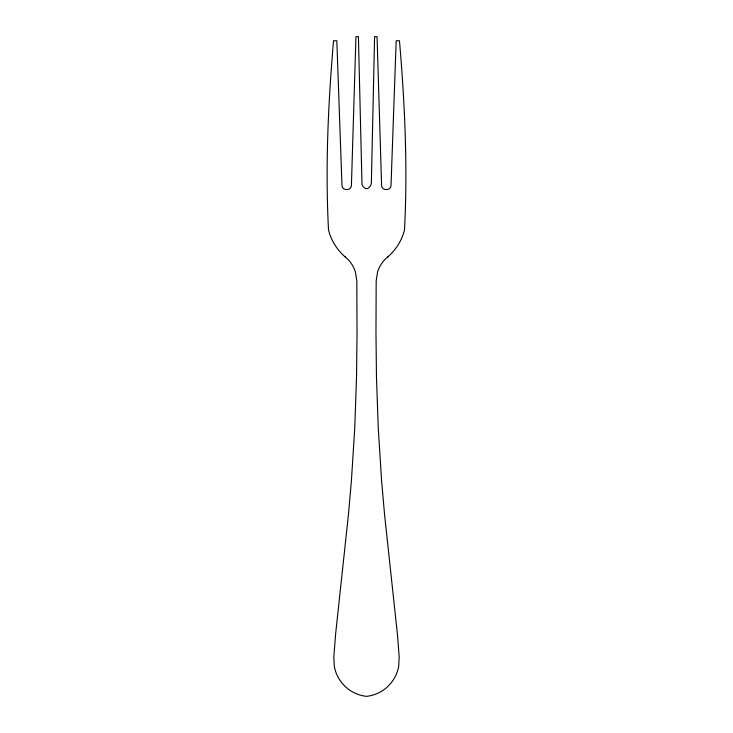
<?xml version="1.0" encoding="UTF-8"?>
<svg xmlns="http://www.w3.org/2000/svg" width="733" height="733" viewBox="0 0 733 733"><rect width="100%" height="100%" fill="white"/><g stroke="black" fill="none" stroke-linecap="round" stroke-linejoin="round"><path stroke-width="1.1" d="M344.895 256.596L347.222 258.685A31.638 31.427 0 0 1 351.556 263.889L352.747 265.813A32.005 31.656 0 0 1 355.432 272.035L356.824 280.95L357.026 333.323L356.54 376.762L354.726 428.475L351.446 480.115L348.45 514.484L335.577 634.338L333.808 657.208L334.34 666.554A36.879 36.797 0 0 0 342.256 683.367L345.49 686.775A36.723 36.632 0 0 0 366.5 696.35A36.723 36.632 0 0 0 387.51 686.775L390.735 683.367A36.879 36.797 0 0 0 398.66 666.554L399.192 657.208L397.423 634.338L384.55 514.484L381.554 480.115L378.274 428.475L376.46 376.762L375.974 333.323L376.176 280.95L377.568 272.035A32.005 31.656 0 0 1 380.253 265.813L381.444 263.889A31.638 31.427 0 0 1 385.778 258.685C394.84 251.364 401.776 241.304 404.497 229.896C407.777 166.95 404.827 103.591 399.467 40.755L396.177 40.755L391.037 185.037C391.266 191.111 381.343 191.111 381.572 185.037L377.055 36.65L374.59 36.65L371.347 183.415A7.642 7.266 0 0 1 367.471 188.564M387.464 257.21L388.105 256.596M367.462 188.546L365.538 188.546A7.559 7.193 0 0 1 362.001 184.579L358.41 36.65L355.945 36.65L351.428 185.037C351.657 191.111 341.734 191.111 341.963 185.037L336.823 40.755L333.533 40.755C328.173 103.591 325.223 166.95 328.503 229.896C331.105 240.516 337.207 250.155 345.536 257.21"/></g></svg>
